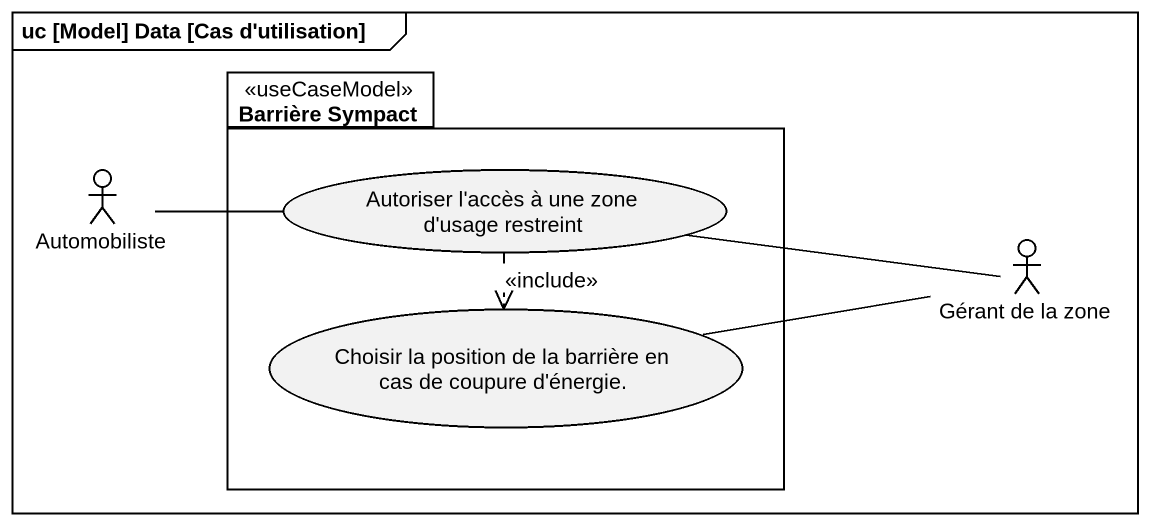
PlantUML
@startuml
mainframe uc [Model] Data [Cas d'utilisation]
package "Barrière Sympact" as Barrière_Sympact <<useCaseModel>> {
  usecase "Autoriser l'accès à une zone d'usage restreint" as Autoriser_l_accès_à_une
  usecase "Choisir la position de la barrière en cas de coupure d'énergie." as Choisir_la_position_de_la
}
actor Automobiliste
actor "Gérant de la zone" as Gérant_de_la_zone
Automobiliste -right- Autoriser_l_accès_à_une
Autoriser_l_accès_à_une ..> Choisir_la_position_de_la : <<include>>
Gérant_de_la_zone -left- Autoriser_l_accès_à_une
Gérant_de_la_zone -left- Choisir_la_position_de_la
@enduml
